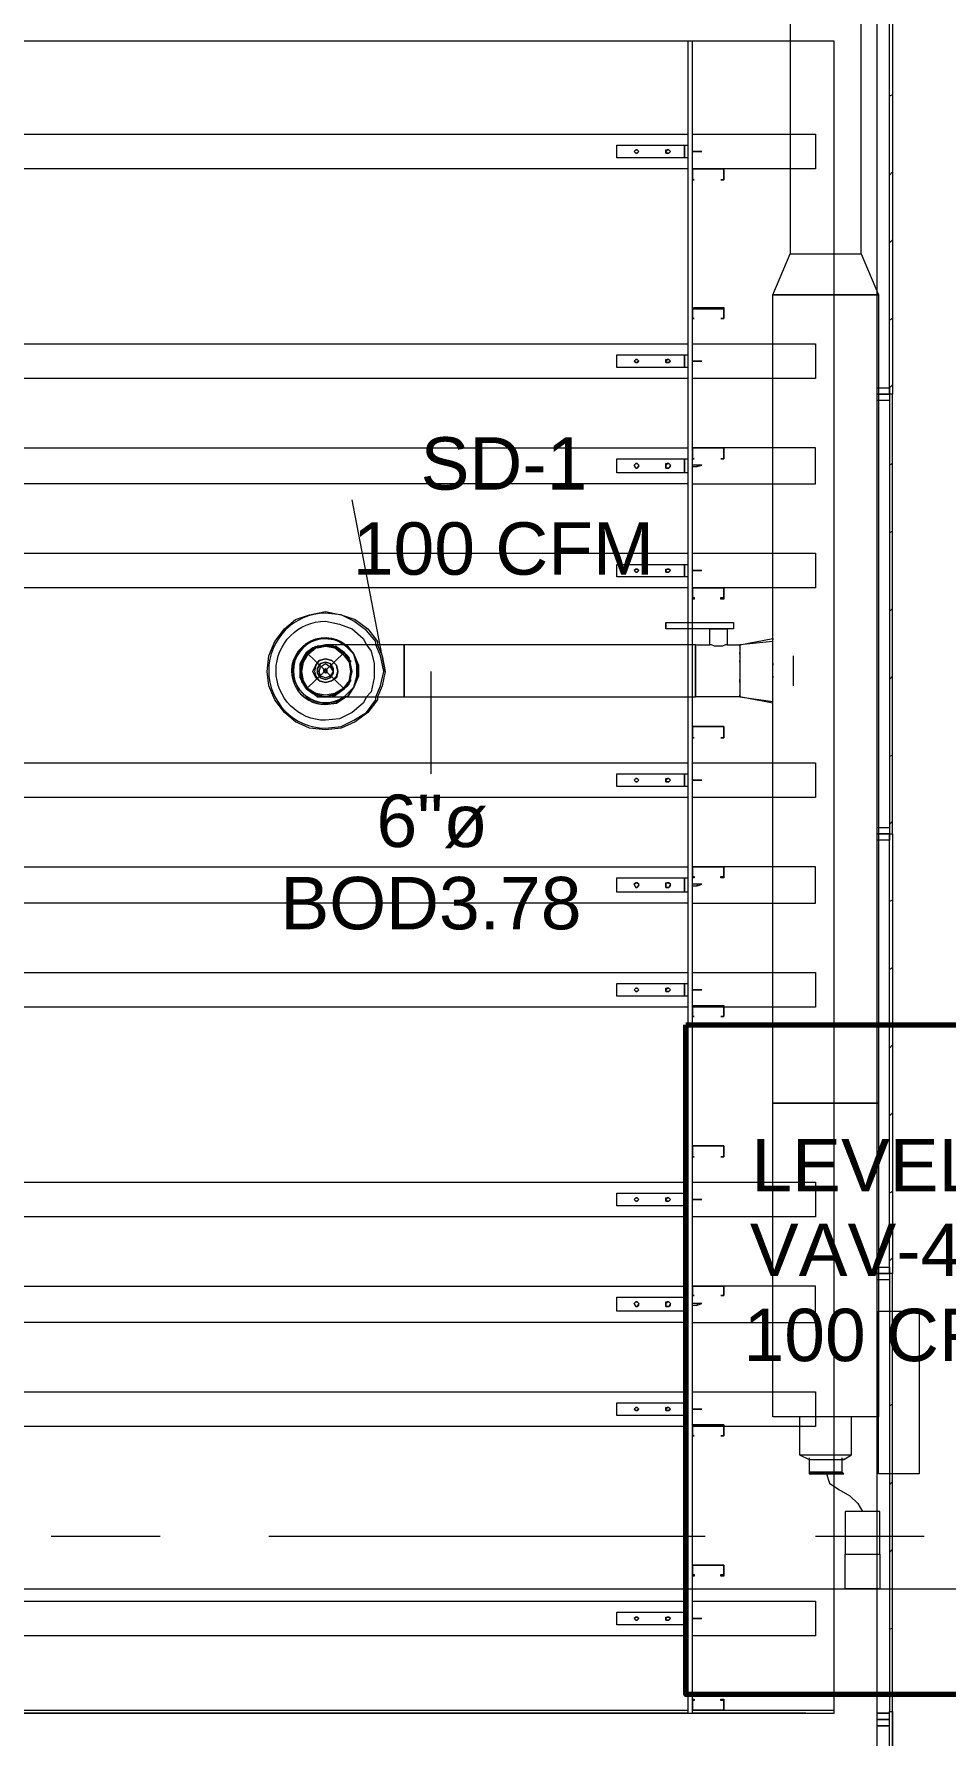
# Model space of a CAD drawing. Header units: metres. Extents: x 39 to 278, y -7 to 151.
# Drawn here: x 97.649 to 100.303, y 15.534 to 20.484 of the extents above; entities that cross this region are included whole.
import ezdxf

# ---------------------------------------------------------------- set-up
doc = ezdxf.new("R2010")
doc.units = ezdxf.units.M
doc.layers.add('HVAC - Ductos', color=5, linetype='Continuous', lineweight=50)
doc.layers.add('PDF_Geometry', color=7, linetype='Continuous', true_color=0xaaaaaa)
doc.layers.add('PDF_Text', color=7, linetype='Continuous')
doc.styles.add('PDF Helvetica', font='')
doc.styles.get('PDF Helvetica').set_extended_font_data('Helvetica')

msp = doc.modelspace()

# ---------------------------------------------------------------- linework, layer by layer
at = {"layer": 'HVAC - Ductos', "lineweight": 0}
for points in [[(100.0556, 19.8448), (100.0556, 21.4536), (99.8493, 21.4536), (99.8493, 19.8448), (100.0556, 19.8448), (100.106, 19.7256), (99.7989, 19.7256), (100.106, 19.7256), (100.106, 17.3744), (99.7989, 17.3744), (99.7989, 18.589), (99.7989, 18.5982), (99.7989, 18.621), (99.7989, 18.644), (99.7989, 18.6669), (99.7989, 18.676), (99.7989, 19.7256), (99.8493, 19.8448)], [(99.6843, 18.754), (99.4872, 18.754), (99.4872, 18.7723), (99.6843, 18.7723)], [(98.4972, 18.7082), (98.5064, 18.7082), (98.4972, 18.7082), (98.4788, 18.7036), (98.4605, 18.699), (98.4422, 18.6852), (98.433, 18.6714), (98.4238, 18.6532), (98.4238, 18.6302), (98.4238, 18.6119), (98.433, 18.5936), (98.4422, 18.5798), (98.4605, 18.566), (98.4788, 18.5569), (98.4972, 18.5569), (98.5064, 18.5569), (98.4972, 18.5569), (98.4788, 18.5569), (98.4605, 18.566), (98.4422, 18.5798), (98.433, 18.5936), (98.4238, 18.6119), (98.4238, 18.6302), (98.4238, 18.6532), (98.433, 18.6714), (98.4422, 18.6852), (98.4605, 18.699), (98.4788, 18.7036)], [(98.5155, 18.7036), (98.5338, 18.6944), (98.5522, 18.6852), (98.5614, 18.6669), (98.5705, 18.6486), (98.5705, 18.6302), (98.5705, 18.6119), (98.5614, 18.5936), (98.5522, 18.5798), (98.5338, 18.566), (98.5155, 18.5614), (98.4972, 18.5569), (98.4788, 18.5614), (98.4605, 18.566), (98.4468, 18.5798), (98.433, 18.5936), (98.4284, 18.6119), (98.4238, 18.6302), (98.4284, 18.6486), (98.433, 18.6669), (98.4468, 18.6852), (98.4605, 18.6944), (98.4788, 18.7036), (98.4972, 18.7036)], [(98.5247, 18.699), (98.5476, 18.6806), (98.566, 18.6577), (98.5705, 18.6302), (98.566, 18.6027), (98.5476, 18.5798), (98.5247, 18.566), (98.4972, 18.5614), (98.4697, 18.566), (98.4468, 18.5798), (98.433, 18.6027), (98.4284, 18.6302), (98.433, 18.6577), (98.4468, 18.6806), (98.4697, 18.699), (98.4972, 18.7036)], [(98.4788, 18.6027), (98.4972, 18.5982), (98.4788, 18.6027), (98.4697, 18.6119), (98.4605, 18.6302), (98.4697, 18.6486), (98.4788, 18.6623), (98.4972, 18.6669), (98.4788, 18.6623), (98.4697, 18.6486), (98.4651, 18.6302), (98.4697, 18.6164)], [(98.5155, 18.6623), (98.4972, 18.6669), (98.5155, 18.6623), (98.5293, 18.6486), (98.5338, 18.6302), (98.5293, 18.6119), (98.5155, 18.6027), (98.4972, 18.5982), (98.5155, 18.6027), (98.5293, 18.6164), (98.5338, 18.6302), (98.5293, 18.6486)], [(98.5568, 18.5614), (98.5797, 18.5844), (98.5888, 18.6164), (98.5888, 18.6486), (98.5797, 18.6806), (98.5568, 18.7036), (98.5522, 18.7082), (98.5568, 18.7036), (98.5797, 18.6806), (98.5888, 18.6486), (98.5888, 18.6164), (98.5797, 18.5844), (98.5568, 18.5614), (98.5522, 18.5569)], [(98.5614, 18.7036), (98.5797, 18.6806), (98.5934, 18.6486), (98.5934, 18.6164), (98.5797, 18.5844), (98.5614, 18.5569), (98.5568, 18.5569), (98.5614, 18.5569), (98.5797, 18.5844), (98.5934, 18.6164), (98.5934, 18.6486), (98.5797, 18.6806), (98.5614, 18.7036), (98.5568, 18.7082)], [(99.7026, 18.6852), (99.7026, 18.6806)], [(99.7026, 18.6623), (99.7026, 18.6577)], [(98.4834, 18.6119), (98.4972, 18.6073), (98.4834, 18.6119), (98.4742, 18.6256), (98.4742, 18.6394), (98.4834, 18.6532), (98.4972, 18.6577), (98.4834, 18.6532), (98.4742, 18.6394), (98.4742, 18.6256)], [(98.511, 18.644), (98.5201, 18.6302), (98.511, 18.6164), (98.4972, 18.6119), (98.4834, 18.6164), (98.4788, 18.6302), (98.4834, 18.644), (98.4972, 18.6532)], [(98.4926, 18.6348), (98.4926, 18.6302), (98.4972, 18.6256), (98.4926, 18.6302), (98.4926, 18.6348), (98.4972, 18.6394), (98.5018, 18.6348), (98.5018, 18.6302), (98.4972, 18.6256), (98.5018, 18.6302), (98.5018, 18.6348), (98.4972, 18.6348)], [(98.511, 18.6532), (98.4972, 18.6577), (98.511, 18.6532), (98.5201, 18.6394), (98.5201, 18.6256), (98.511, 18.6119), (98.4972, 18.6073), (98.511, 18.6119), (98.5201, 18.6256), (98.5201, 18.6394)], [(99.7026, 18.6073), (99.7026, 18.6027), (99.7026, 18.5982), (99.7026, 18.6027)], [(98.4972, 18.534), (98.5293, 18.5386), (98.5568, 18.5569), (98.5293, 18.5386)], [(99.7989, 16.4622), (99.7989, 17.3744), (100.106, 17.3744), (100.106, 16.4622)], [(100.2251, 16.2972), (100.106, 16.2972), (100.106, 16.7694), (100.2251, 16.7694)], [(99.9043, 16.3018), (99.9089, 16.3018), (99.918, 16.3018), (99.9272, 16.3018), (99.941, 16.3018), (99.9547, 16.3018), (99.9639, 16.3018), (99.9776, 16.3018), (99.9868, 16.3018), (99.996, 16.3018), (100.0006, 16.3018), (99.996, 16.3018), (99.9868, 16.3018), (99.9776, 16.3018), (99.9639, 16.3018), (99.9547, 16.3018), (99.941, 16.3018), (99.9272, 16.3018), (99.918, 16.3018), (99.9089, 16.3018)], [(100.0097, 16.0635), (100.0143, 16.0635), (100.0234, 16.0635), (100.0326, 16.0635), (100.0464, 16.0635), (100.0602, 16.0635), (100.0739, 16.0635), (100.083, 16.0635), (100.0968, 16.0635), (100.1014, 16.0635), (100.106, 16.0635), (100.1106, 16.0635), (100.1106, 16.1872), (100.106, 16.1872), (100.1014, 16.1872), (100.0968, 16.1872), (100.083, 16.1872), (100.0739, 16.1872), (100.0602, 16.1872), (100.0464, 16.1872), (100.0326, 16.1872), (100.0234, 16.1872), (100.0143, 16.1872), (100.0097, 16.1872)]]:
    msp.add_lwpolyline(points, close=True, dxfattribs=at)
for points in [[(98.6714, 18.6302), (98.5751, 19.1298)], [(98.6484, 18.5569), (98.6484, 18.5477), (98.621, 18.511), (98.5842, 18.4836), (98.543, 18.4652), (98.4972, 18.4606), (98.4514, 18.4652), (98.4101, 18.4836), (98.378, 18.511), (98.3505, 18.5477), (98.3322, 18.589), (98.3276, 18.6302), (98.3322, 18.676), (98.3505, 18.7173), (98.378, 18.754), (98.4101, 18.7814), (98.4514, 18.7952), (98.4972, 18.8044), (98.543, 18.7952), (98.5842, 18.7814), (98.621, 18.754), (98.6484, 18.7173), (98.6484, 18.7082)], [(99.4872, 18.7723), (99.4872, 18.754)], [(99.6843, 18.7723), (99.6843, 18.754)], [(99.7989, 18.7173), (99.7026, 18.7082), (99.7026, 18.7036), (99.7026, 18.7082), (99.7026, 18.7036), (99.7026, 18.699), (99.7026, 18.6852), (99.7026, 18.6714), (99.7026, 18.6532), (99.7026, 18.6302), (99.7026, 18.6119), (99.7026, 18.5936), (99.7026, 18.5798), (99.7026, 18.566), (99.7026, 18.5614), (99.7026, 18.5569), (99.5743, 18.5569), (99.5743, 18.566), (99.5743, 18.5798), (99.5743, 18.5936), (99.5743, 18.6119), (99.5743, 18.6302), (99.5743, 18.6532), (99.5743, 18.6714), (99.5743, 18.6852), (99.5743, 18.699), (99.5743, 18.7036), (99.5743, 18.7082), (99.6156, 18.7082), (99.6156, 18.754), (99.6201, 18.754), (99.6293, 18.754), (99.6338, 18.754), (99.6384, 18.754), (99.6476, 18.754), (99.6522, 18.754), (99.6568, 18.754), (99.6614, 18.754), (99.666, 18.754), (99.666, 18.7082), (99.7026, 18.7082), (99.7989, 18.7265), (99.7989, 18.7219)], [(98.4284, 18.6577), (98.4284, 18.6623)], [(98.433, 18.6623), (98.4468, 18.6852), (98.4651, 18.699)], [(98.4651, 18.699), (98.4697, 18.7036)], [(98.4742, 18.699), (98.4972, 18.7036), (98.5247, 18.699)], [(98.4972, 18.7082), (98.4972, 18.7082)], [(98.4972, 18.7082), (98.4972, 18.7082)], [(98.4972, 18.5569), (98.5064, 18.5569), (98.5247, 18.5569), (98.5522, 18.5569), (98.5934, 18.5569), (98.6393, 18.5569), (98.6897, 18.5569), (98.7264, 18.5569), (98.7264, 18.566), (98.7264, 18.5798), (98.7264, 18.5936), (98.7264, 18.6119), (98.7264, 18.6302), (98.7264, 18.6532), (98.7264, 18.6714), (98.7264, 18.6852), (98.7264, 18.699), (98.7264, 18.7036), (98.7264, 18.7082), (98.6714, 18.7082), (98.621, 18.7082), (98.5797, 18.7082), (98.543, 18.7082), (98.5155, 18.7082), (98.5018, 18.7082)], [(98.5018, 18.7082), (98.5018, 18.7082)], [(98.5247, 18.7036), (98.5293, 18.7036), (98.5293, 18.699), (98.5522, 18.6852), (98.5338, 18.699), (98.5155, 18.7036), (98.5064, 18.7082)], [(98.5064, 18.5569), (98.5155, 18.5569), (98.5338, 18.566), (98.5522, 18.5798), (98.566, 18.5936), (98.5705, 18.6119), (98.5751, 18.6302), (98.5705, 18.6532), (98.566, 18.6714), (98.5522, 18.6852), (98.566, 18.6623), (98.5705, 18.6623), (98.5705, 18.6577)], [(98.6164, 18.7082), (98.6301, 18.6898), (98.6393, 18.6532), (98.6393, 18.6119), (98.6301, 18.5706), (98.6164, 18.5569)], [(98.6438, 18.5569), (98.6576, 18.589), (98.6668, 18.6302), (98.6576, 18.676), (98.6438, 18.7082)], [(98.6484, 18.7082), (98.6622, 18.676), (98.6714, 18.6302), (98.6622, 18.589), (98.6484, 18.5569)], [(99.5743, 18.5569), (99.5743, 18.566), (99.5743, 18.5798), (99.5743, 18.5936), (99.5743, 18.6119), (99.5743, 18.6302), (99.5743, 18.6532), (99.5743, 18.6714), (99.5743, 18.6852), (99.5743, 18.699), (99.5743, 18.7036), (99.5743, 18.7082), (98.7264, 18.7082), (98.7264, 18.7036), (98.7264, 18.699), (98.7264, 18.6852), (98.7264, 18.6714), (98.7264, 18.6532), (98.7264, 18.6302), (98.7264, 18.6119), (98.7264, 18.5936), (98.7264, 18.5798), (98.7264, 18.566), (98.7264, 18.5569), (99.5743, 18.5569), (99.5743, 18.566), (99.5743, 18.5798), (99.5743, 18.5936), (99.5743, 18.6119), (99.5743, 18.6302), (99.5743, 18.6532), (99.5743, 18.6714), (99.5743, 18.6852), (99.5743, 18.699), (99.5743, 18.7036)], [(99.5743, 18.7036), (99.5743, 18.699), (99.5743, 18.6852), (99.5743, 18.6714), (99.5743, 18.6532), (99.5743, 18.6302), (99.5743, 18.6119), (99.5743, 18.5936), (99.5743, 18.5798), (99.5743, 18.566), (99.5743, 18.5569)], [(99.666, 18.7082), (99.6614, 18.7082), (99.6522, 18.7036), (99.643, 18.7036), (99.6338, 18.7036), (99.6293, 18.7036), (99.6201, 18.7082), (99.6156, 18.7082)], [(99.8584, 18.676), (99.8584, 18.6669), (99.8584, 18.644), (99.8584, 18.621), (99.8584, 18.5982), (99.8584, 18.589)], [(98.4284, 18.6073), (98.4238, 18.6302), (98.4284, 18.6577)], [(98.566, 18.6577), (98.5705, 18.6302), (98.566, 18.6073)], [(98.8043, 18.6302), (98.8043, 18.3323)], [(99.7989, 18.6532), (99.7989, 18.6486)], [(99.7989, 18.6164), (99.7989, 18.6119)], [(98.4284, 18.5982), (98.4284, 18.6027), (98.4284, 18.6073)], [(98.4651, 18.566), (98.4468, 18.5798), (98.433, 18.5982)], [(98.5614, 18.5982), (98.5522, 18.5798), (98.5293, 18.566)], [(98.5705, 18.6073), (98.5705, 18.6027), (98.566, 18.5982)], [(98.4697, 18.5614), (98.4651, 18.5614)], [(98.5293, 18.5614), (98.5247, 18.5614), (98.4972, 18.5569), (98.4742, 18.5614)], [(98.4788, 18.5569), (98.4788, 18.5569)], [(98.5293, 18.5614), (98.5293, 18.5614)], [(99.7989, 18.5386), (99.7026, 18.5569), (99.7026, 18.5614), (99.7026, 18.5569), (99.7989, 18.5432)], [(99.7989, 18.5386), (99.7989, 18.5386)], [(100.0052, 16.3385), (100.028, 16.3523), (100.028, 16.4622), (100.0189, 16.4622), (100.0052, 16.4622), (99.9914, 16.4622), (99.973, 16.4622), (99.9547, 16.4622), (99.9318, 16.4622), (99.9134, 16.4622), (99.8997, 16.4622), (99.886, 16.4622), (99.8814, 16.4622), (99.8768, 16.4622), (99.8768, 16.3523), (99.9043, 16.3385), (99.9134, 16.3385), (99.9318, 16.3385), (99.9547, 16.3385), (99.973, 16.3385), (99.9914, 16.3385), (100.0006, 16.3385), (100.0052, 16.3385), (100.0006, 16.3385)], [(99.8768, 16.3523), (99.8814, 16.3523), (99.886, 16.3523), (99.8997, 16.3523), (99.9134, 16.3523), (99.9318, 16.3523), (99.9547, 16.3523), (99.973, 16.3523), (99.9914, 16.3523), (100.0052, 16.3523), (100.0189, 16.3523), (100.028, 16.3523)], [(99.9043, 16.3431), (99.9043, 16.3018), (99.9043, 16.2972), (99.9089, 16.2972), (99.9226, 16.2972), (99.941, 16.2972), (99.9639, 16.2972), (99.9868, 16.2972), (100.0006, 16.2972), (100.0052, 16.2972), (100.0006, 16.2972), (99.9868, 16.2972), (99.9639, 16.2972), (99.941, 16.2972), (99.9226, 16.2972), (99.9089, 16.2972), (99.9043, 16.2972)], [(100.0052, 16.2972), (100.0006, 16.3018), (99.996, 16.3018), (99.9822, 16.3018), (99.9639, 16.3018), (99.941, 16.3018), (99.9226, 16.3018), (99.9089, 16.3018), (99.9043, 16.3018), (99.9089, 16.3018), (99.9226, 16.3018), (99.941, 16.3018), (99.9639, 16.3018), (99.9822, 16.3018), (99.996, 16.3018), (100.0006, 16.3018), (100.0006, 16.3431)], [(99.9547, 16.2972), (99.9639, 16.2698), (99.9914, 16.2515), (100.0234, 16.2331), (100.0464, 16.2102), (100.0602, 16.1872)], [(100.106, 16.1872), (100.1014, 16.1872), (100.0968, 16.1872), (100.083, 16.1872), (100.0739, 16.1872), (100.0602, 16.1872), (100.0464, 16.1872), (100.0326, 16.1872), (100.0234, 16.1872), (100.0143, 16.1872), (100.0097, 16.1872)], [(100.106, 15.9627), (100.1014, 15.9627), (100.0968, 15.9627), (100.083, 15.9627), (100.0739, 15.9627), (100.0602, 15.9627), (100.0464, 15.9627), (100.0326, 15.9627), (100.0234, 15.9627), (100.0143, 15.9627), (100.0097, 15.9627), (100.0097, 16.0635), (100.0143, 16.0635), (100.0234, 16.0635), (100.0326, 16.0635), (100.0464, 16.0635), (100.0602, 16.0635), (100.0739, 16.0635), (100.083, 16.0635), (100.0968, 16.0635), (100.1014, 16.0635), (100.106, 16.0635), (100.1106, 16.0635), (100.1106, 15.9627)], [(106.0828, 15.3531), (94.4134, 15.3531), (94.4134, 15.9627), (106.0828, 15.9627)]]:
    msp.add_lwpolyline(points, dxfattribs=at)
for points in [[(98.6438, 18.7082), (98.6438, 18.7173), (98.6164, 18.7494), (98.5797, 18.7769), (98.543, 18.7952), (98.4972, 18.7998, 0.986385), (98.4972, 18.4652), (98.543, 18.4698), (98.5797, 18.4882), (98.6164, 18.511), (98.6438, 18.5477), (98.6438, 18.5569)], [(98.6164, 18.5569), (98.6072, 18.5386), (98.5751, 18.511), (98.5384, 18.4927), (98.4972, 18.4882, -0.994388), (98.4972, 18.7769), (98.5384, 18.7677), (98.5751, 18.754), (98.6072, 18.7265), (98.6164, 18.7082)]]:
    msp.add_lwpolyline(points, format="xyb", dxfattribs=at)
msp.add_lwpolyline([(98.4972, 18.7265, 1.010039), (98.4972, 18.534, -1.404494), (98.5568, 18.7082), (98.5293, 18.7219), (98.4972, 18.7265), (98.5293, 18.7219), (98.5522, 18.7082, 1.368412), (98.4972, 18.5386), (98.5293, 18.5432), (98.5522, 18.5569, -1.368571)], format="xyb", close=True, dxfattribs=at)
at = {"layer": 'PDF_Geometry', "lineweight": 0}
for points in [[(96.4255, 21.9257), (96.4255, 20.5873), (99.9776, 20.5873), (99.9776, 21.9257), (100.1014, 21.9257), (100.1014, 15.6006), (100.138, 15.6006), (100.1014, 15.6006)], [(100.1472, 19.4644), (100.138, 19.4552), (100.138, 19.4369), (100.1014, 19.4369), (100.138, 19.4369), (100.138, 20.7156), (100.1472, 20.7156), (100.1472, 20.9174)], [(100.1014, 20.734), (100.138, 20.734), (100.138, 20.7156), (100.1014, 20.7156), (100.138, 20.7156), (100.1472, 20.7156), (100.1472, 19.4369), (100.138, 19.4369), (100.138, 18.1582), (100.1472, 18.1582), (100.1472, 16.8794), (100.138, 16.8794), (100.138, 15.6052), (100.1472, 15.6052), (100.1472, 16.8794), (100.138, 16.8794), (100.138, 16.861), (100.1014, 16.861)], [(99.8952, 15.6006), (99.5652, 15.6006), (99.5652, 20.4636), (99.5514, 20.4636), (99.5514, 15.6006), (96.8518, 15.6006), (96.8518, 20.4636), (96.8334, 20.4636), (96.8334, 15.6006), (96.5676, 15.6006)], [(100.1472, 20.3078), (100.138, 20.3032)], [(96.8518, 20.1932), (99.5514, 20.1932)], [(99.5514, 20.1244), (99.5422, 20.1244), (99.3451, 20.1244), (99.3451, 20.1611), (99.5422, 20.1611), (99.5514, 20.1611)], [(99.5422, 20.1473), (99.5422, 20.1473)], [(99.5652, 20.1932), (99.9226, 20.1932), (99.9226, 20.0924), (99.6568, 20.0924)], [(99.5422, 20.1382), (99.5422, 20.1382)], [(99.5652, 20.1427), (99.5788, 20.1427), (99.5652, 20.1427)], [(99.5788, 20.1427), (99.5926, 20.1427), (99.5788, 20.1427)], [(99.5788, 20.1427), (99.5788, 20.1427)], [(99.5514, 20.0924), (96.8518, 20.0924)], [(99.5652, 20.0924), (99.5697, 20.0924), (99.6568, 20.0924), (99.6568, 20.0602), (99.6476, 20.0602), (99.6568, 20.0602), (99.6568, 20.0924), (99.5697, 20.0924), (99.5652, 20.0924), (99.5652, 20.0602)], [(99.5697, 20.0602), (99.5697, 20.0602)], [(99.6476, 20.0602), (99.6476, 20.0602)], [(99.6568, 20.0924), (99.6568, 20.0924)], [(99.6568, 20.0924), (99.6568, 20.0924)], [(100.1472, 20.0832), (100.138, 20.074)], [(100.1472, 19.8861), (100.138, 19.8769)], [(99.5652, 19.6844), (99.5697, 19.689), (99.6568, 19.689), (99.6568, 19.6844), (99.6568, 19.6569), (99.6476, 19.6569), (99.6568, 19.6569), (99.6568, 19.6844), (99.5697, 19.6844), (99.5652, 19.6844), (99.5652, 19.6569)], [(99.5697, 19.6569), (99.5697, 19.6569)], [(99.6476, 19.6569), (99.6476, 19.6569)], [(99.6568, 19.6844), (99.6568, 19.6844)], [(100.1472, 19.6569), (100.138, 19.6523)], [(96.8518, 19.5836), (99.5514, 19.5836)], [(99.5652, 19.5836), (99.9226, 19.5836), (99.9226, 19.4828), (99.5652, 19.4828)], [(99.5514, 19.5148), (99.5422, 19.5148), (99.3451, 19.5148), (99.3451, 19.5515), (99.5422, 19.5515), (99.5514, 19.5515)], [(99.5422, 19.5378), (99.5422, 19.5378)], [(99.5422, 19.5286), (99.5422, 19.5286)], [(99.5652, 19.5332), (99.5788, 19.5332), (99.5652, 19.5332)], [(99.5788, 19.5332), (99.5926, 19.5332), (99.5788, 19.5332)], [(99.5788, 19.5332), (99.5788, 19.5332)], [(99.5514, 19.4828), (96.8518, 19.4828)], [(100.1014, 19.4552), (100.138, 19.4552)], [(100.1014, 16.8977), (100.138, 16.8977), (100.138, 16.8794), (100.1014, 16.8794), (100.138, 16.8794), (100.138, 18.1582), (100.1472, 18.1582), (100.1472, 19.4369), (100.138, 19.4369), (100.138, 19.4186), (100.1014, 19.4186)], [(96.8518, 19.281), (99.5514, 19.281)], [(99.5652, 19.1756), (99.9226, 19.1756), (99.9226, 19.281), (99.5652, 19.281), (99.5697, 19.281), (99.6568, 19.281), (99.6568, 19.249), (99.6476, 19.249), (99.6568, 19.249), (99.6568, 19.281), (99.5697, 19.281), (99.5652, 19.281), (99.5652, 19.249)], [(99.6568, 19.281), (99.6568, 19.281)], [(99.6568, 19.281), (99.6568, 19.281)], [(99.5514, 19.2078), (99.5422, 19.2078), (99.3451, 19.2078), (99.3451, 19.249), (99.5422, 19.249), (99.5514, 19.249)], [(99.5422, 19.2306), (99.5422, 19.2352)], [(99.5422, 19.2215), (99.5422, 19.226)], [(99.5652, 19.226), (99.5788, 19.226), (99.5926, 19.2306), (99.5788, 19.2306), (99.5652, 19.2306)], [(99.5697, 19.249), (99.5697, 19.249)], [(99.5788, 19.2306), (99.5788, 19.226)], [(99.5788, 19.2306), (99.5788, 19.2306)], [(99.6476, 19.249), (99.6476, 19.249)], [(100.1472, 19.2352), (100.138, 19.2306)], [(99.5514, 19.1756), (96.8518, 19.1756)], [(100.1472, 19.0382), (100.138, 19.0336)], [(96.8518, 18.974), (99.5514, 18.974)], [(99.5652, 18.974), (99.9226, 18.974), (99.9226, 18.8732), (99.6568, 18.8732), (99.5652, 18.8732), (99.5697, 18.8732), (99.6568, 18.8732), (99.6568, 18.841), (99.6476, 18.841), (99.6476, 18.8456), (99.6568, 18.8456), (99.6568, 18.8732), (99.5697, 18.8732), (99.5652, 18.8732), (99.5652, 18.8456), (99.5697, 18.8456), (99.5697, 18.841), (99.5652, 18.841)], [(99.5514, 18.9052), (99.5422, 18.9052), (99.3451, 18.9052), (99.3451, 18.9419), (99.5422, 18.9419), (99.5514, 18.9419)], [(99.5422, 18.9282), (99.5422, 18.9282)], [(99.5422, 18.919), (99.5422, 18.919)], [(99.5652, 18.9236), (99.5788, 18.9236), (99.5652, 18.9236)], [(99.5788, 18.9236), (99.5926, 18.9236), (99.5788, 18.9236)], [(99.5788, 18.9236), (99.5788, 18.9236)], [(99.5514, 18.8732), (96.8518, 18.8732)], [(99.6568, 18.8732), (99.6568, 18.8732)], [(99.6568, 18.8732), (99.6568, 18.8732)], [(100.1472, 18.8136), (100.138, 18.8044)], [(100.1472, 18.6164), (100.138, 18.6073)], [(99.5652, 18.4698), (99.5697, 18.4698), (99.6568, 18.4698), (99.6568, 18.4652), (99.6568, 18.4377), (99.6476, 18.4377), (99.6568, 18.4377), (99.6568, 18.4652), (99.6568, 18.4698), (99.5697, 18.4698), (99.5652, 18.4698), (99.5652, 18.4652), (99.5652, 18.4377)], [(99.5697, 18.4377), (99.5697, 18.4377)], [(99.6476, 18.4377), (99.6476, 18.4377)], [(96.8518, 18.3644), (99.5514, 18.3644)], [(99.5652, 18.3644), (99.9226, 18.3644), (99.9226, 18.2636), (99.5652, 18.2636)], [(100.1472, 18.3873), (100.138, 18.3827)], [(99.5514, 18.2956), (99.5422, 18.2956), (99.3451, 18.2956), (99.3451, 18.3323), (99.5422, 18.3323), (99.5514, 18.3323)], [(99.5422, 18.3186), (99.5422, 18.3186)], [(99.5422, 18.3094), (99.5422, 18.3094)], [(99.5788, 18.314), (99.5652, 18.314), (99.5788, 18.314)], [(99.5926, 18.314), (99.5788, 18.314), (99.5926, 18.314)], [(99.5788, 18.314), (99.5788, 18.314)], [(99.5514, 18.2636), (96.8518, 18.2636)], [(100.1014, 18.1765), (100.138, 18.1765), (100.138, 18.1582), (100.1014, 18.1582), (100.138, 18.1582), (100.138, 18.1398), (100.1014, 18.1398)], [(100.1472, 18.1948), (100.138, 18.1856)], [(96.8518, 18.0619), (99.5514, 18.0619)], [(99.5514, 17.9886), (99.5422, 17.9886), (99.3451, 17.9886), (99.3451, 18.0298), (99.5422, 18.0298), (99.5514, 18.0298)], [(99.5652, 17.9564), (99.9226, 17.9564), (99.9226, 18.0619), (99.6568, 18.0619), (99.5652, 18.0619), (99.5697, 18.0619), (99.6568, 18.0619), (99.6568, 18.0298), (99.6476, 18.0298), (99.6476, 18.0344), (99.6568, 18.0344), (99.6568, 18.0619), (99.5697, 18.0619), (99.5652, 18.0619), (99.5652, 18.0344), (99.5697, 18.0344), (99.5697, 18.0298), (99.5652, 18.0298)], [(99.6568, 18.0619), (99.6568, 18.0619)], [(99.6568, 18.0619), (99.6568, 18.0619)], [(99.5422, 18.0114), (99.5422, 18.016)], [(99.5422, 18.0023), (99.5422, 18.0069)], [(99.5652, 18.0069), (99.5788, 18.0069), (99.5926, 18.0114), (99.5788, 18.0114), (99.5652, 18.0114)], [(99.5788, 18.0114), (99.5788, 18.0069)], [(99.5514, 17.9564), (96.8518, 17.9564)], [(100.1472, 17.9656), (100.138, 17.961)], [(96.8518, 17.7548), (99.5514, 17.7548)], [(99.5514, 17.686), (99.5422, 17.686), (99.3451, 17.686), (99.3451, 17.7227), (99.5422, 17.7227), (99.5514, 17.7227)], [(99.5652, 17.7548), (99.9226, 17.7548), (99.9226, 17.654), (99.6568, 17.654), (99.5652, 17.654), (99.5652, 17.6586), (99.5697, 17.6586), (99.6568, 17.6586), (99.6568, 17.654), (99.6568, 17.6265), (99.6476, 17.6265), (99.6568, 17.6265), (99.6568, 17.654), (99.5697, 17.654), (99.5652, 17.654), (99.5652, 17.6265)], [(100.1472, 17.7686), (100.138, 17.764)], [(99.5422, 17.709), (99.5422, 17.709)], [(99.5422, 17.6998), (99.5422, 17.6998)], [(99.5788, 17.7044), (99.5652, 17.7044), (99.5788, 17.7044)], [(99.5926, 17.7044), (99.5788, 17.7044), (99.5926, 17.7044)], [(99.5788, 17.7044), (99.5788, 17.7044)], [(99.5514, 17.654), (96.8518, 17.654)], [(99.5697, 17.6265), (99.5697, 17.6265)], [(99.6476, 17.6265), (99.6476, 17.6265)], [(99.6568, 17.654), (99.6568, 17.654)], [(100.1472, 17.544), (100.138, 17.5348)], [(100.1472, 17.3469), (100.138, 17.3377)], [(99.5652, 17.2506), (99.5697, 17.2506), (99.6568, 17.2506), (99.6568, 17.2186), (99.6476, 17.2186), (99.6568, 17.2186), (99.6568, 17.2506), (99.5697, 17.2506), (99.5652, 17.2506), (99.5652, 17.2186)], [(99.6568, 17.2506), (99.6568, 17.2506)], [(99.6568, 17.2506), (99.6568, 17.2506)], [(99.5697, 17.2186), (99.5697, 17.2186)], [(99.6476, 17.2186), (99.6476, 17.2186)], [(96.8518, 17.1452), (99.5514, 17.1452)], [(99.5652, 17.1452), (99.9226, 17.1452), (99.9226, 17.0444), (99.5652, 17.0444)], [(99.5514, 17.0765), (99.5422, 17.0765), (99.3451, 17.0765), (99.3451, 17.1131), (99.5422, 17.1131), (99.5514, 17.1131)], [(99.5422, 17.0994), (99.5422, 17.0994)], [(99.5422, 17.0902), (99.5422, 17.0902)], [(99.5788, 17.0948), (99.5652, 17.0948), (99.5788, 17.0948)], [(99.5926, 17.0948), (99.5788, 17.0948), (99.5926, 17.0948)], [(99.5788, 17.0948), (99.5788, 17.0948)], [(100.1472, 17.1177), (100.138, 17.1131)], [(99.5514, 17.0444), (96.8518, 17.0444)], [(100.1472, 16.9252), (100.138, 16.916)], [(96.8518, 16.8427), (99.5514, 16.8427)], [(99.5652, 16.7372), (99.9226, 16.7372), (99.9226, 16.8427), (99.6568, 16.8427), (99.5652, 16.8427), (99.5697, 16.8427), (99.6568, 16.8427), (99.6568, 16.8152), (99.6476, 16.8152), (99.6568, 16.8152), (99.6568, 16.8427), (99.5697, 16.8427), (99.5652, 16.8427), (99.5652, 16.8152)], [(99.6568, 16.8427), (99.6568, 16.8427)], [(99.6568, 16.8427), (99.6568, 16.8427)], [(99.5514, 16.7694), (99.5422, 16.7694), (99.3451, 16.7694), (99.3451, 16.8106), (99.5422, 16.8106), (99.5514, 16.8106)], [(99.5422, 16.7923), (99.5422, 16.7969)], [(99.5422, 16.7831), (99.5422, 16.7877)], [(99.5652, 16.7877), (99.5788, 16.7877), (99.5926, 16.7923), (99.5788, 16.7923), (99.5652, 16.7923)], [(99.5697, 16.8152), (99.5697, 16.8152)], [(99.5788, 16.7923), (99.5788, 16.7877)], [(99.6476, 16.8152), (99.6476, 16.8152)], [(99.5514, 16.7372), (96.8518, 16.7372)], [(100.1472, 16.696), (100.138, 16.6914)], [(96.8518, 16.5356), (99.5514, 16.5356)], [(99.5652, 16.5356), (99.9226, 16.5356), (99.9226, 16.4348), (99.6568, 16.4348), (99.5652, 16.4348)], [(99.5514, 16.4668), (99.5422, 16.4668), (99.3451, 16.4668), (99.3451, 16.5035), (99.5422, 16.5035), (99.5514, 16.5035)], [(99.5422, 16.4898), (99.5422, 16.4898)], [(99.5788, 16.4852), (99.5652, 16.4852), (99.5788, 16.4852)], [(99.5926, 16.4852), (99.5788, 16.4852), (99.5926, 16.4852)], [(99.5788, 16.4852), (99.5788, 16.4852)], [(100.1472, 16.499), (100.138, 16.4944)], [(99.5514, 16.4348), (96.8518, 16.4348)], [(99.5422, 16.4806), (99.5422, 16.4806)], [(99.5652, 16.4394), (99.5697, 16.4394), (99.6568, 16.4394), (99.6568, 16.4348), (99.6568, 16.4073), (99.6476, 16.4073), (99.6568, 16.4073), (99.6568, 16.4348), (99.6568, 16.4394), (99.5697, 16.4394), (99.5652, 16.4394), (99.5652, 16.4348), (99.5652, 16.4073)], [(99.5697, 16.4073), (99.5697, 16.4073)], [(99.6476, 16.4073), (99.6476, 16.4073)], [(100.1472, 16.2744), (100.138, 16.2652)], [(98.016, 16.114), (97.6997, 16.114)], [(99.6018, 16.114), (98.3322, 16.114)], [(100.2389, 16.114), (99.9226, 16.114)], [(100.1472, 16.0773), (100.138, 16.0681)], [(99.5652, 16.0314), (99.5697, 16.0314), (99.6568, 16.0314), (99.6568, 15.9994), (99.6476, 15.9994), (99.6476, 16.004), (99.6568, 16.004), (99.6568, 16.0314), (99.5697, 16.0314), (99.5652, 16.0314), (99.5652, 16.004), (99.5697, 16.004), (99.5697, 15.9994), (99.5652, 15.9994)], [(99.6568, 16.0314), (99.6568, 16.0314)], [(99.6568, 16.0314), (99.6568, 16.0314)], [(96.8518, 15.926), (99.5514, 15.926)], [(99.5514, 15.8573), (99.5422, 15.8573), (99.3451, 15.8573), (99.3451, 15.894), (99.5422, 15.894), (99.5514, 15.894)], [(99.5652, 15.926), (99.9226, 15.926), (99.9226, 15.8252), (99.5652, 15.8252)], [(99.5422, 15.8802), (99.5422, 15.8802)], [(99.5422, 15.871), (99.5422, 15.871)], [(99.5788, 15.8756), (99.5652, 15.8756), (99.5788, 15.8756)], [(99.5926, 15.8756), (99.5788, 15.8756), (99.5926, 15.8756)], [(99.5788, 15.8756), (99.5788, 15.8756)], [(100.1472, 15.8481), (100.138, 15.8435)], [(99.5514, 15.8252), (96.8518, 15.8252)], [(99.5652, 15.6418), (99.5697, 15.6418), (99.5697, 15.6372), (99.5652, 15.6372), (99.5652, 15.6098), (99.9776, 15.6098)], [(100.1472, 15.6556), (100.138, 15.6464)], [(100.1014, 15.6098), (100.1014, 15.6006), (100.1014, 15.4768), (100.1014, 14.1293), (99.973, 14.1293), (99.973, 12.7956), (96.4255, 12.7956), (96.4255, 14.1293), (96.3018, 14.1293)], [(96.8518, 15.6098), (99.5514, 15.6098)], [(99.6568, 15.6098), (99.6568, 15.6098)], [(99.6568, 15.6098), (99.6568, 15.6098)], [(100.138, 14.4043), (100.138, 15.5639), (100.1014, 15.5639), (100.138, 15.5639), (100.138, 15.5823), (100.1014, 15.5823), (100.138, 15.5823), (100.138, 15.6006)], [(100.138, 14.386), (100.1472, 14.386), (100.1472, 15.6052), (100.1472, 14.386), (100.138, 14.386), (100.138, 15.6052), (100.1472, 15.6052)]]:
    msp.add_lwpolyline(points, dxfattribs=at)
for points in [[(96.4255, 20.4636), (96.4255, 15.6006), (99.9776, 15.6006), (99.9776, 20.4636)], [(99.3955, 20.1427), (99.4001, 20.1382), (99.4047, 20.1382), (99.4093, 20.1427), (99.4047, 20.1473), (99.4001, 20.1473)], [(99.4093, 20.1427), (99.4047, 20.1382), (99.4001, 20.1382), (99.3955, 20.1427), (99.4001, 20.1473), (99.4047, 20.1473)], [(99.4872, 20.1427), (99.4872, 20.1382), (99.4964, 20.1382), (99.501, 20.1427), (99.4964, 20.1473), (99.4918, 20.1473)], [(99.501, 20.1427), (99.4964, 20.1382), (99.4872, 20.1382), (99.4872, 20.1427), (99.4872, 20.1473), (99.4964, 20.1473)], [(99.5422, 20.1244), (99.5422, 20.1611)], [(99.5422, 20.1427), (99.5422, 20.1382), (99.5422, 20.1427), (99.5422, 20.1473), (99.5422, 20.1427), (99.5422, 20.1382), (99.5422, 20.1427), (99.5422, 20.1473)], [(99.5697, 20.0602), (99.5652, 20.0602)], [(99.5697, 19.6569), (99.5652, 19.6569)], [(99.3955, 19.5332), (99.4001, 19.5286), (99.4047, 19.5286), (99.4093, 19.5332), (99.4047, 19.5378), (99.4001, 19.5378)], [(99.4093, 19.5332), (99.4047, 19.5286), (99.4001, 19.5286), (99.3955, 19.5332), (99.4001, 19.5378), (99.4047, 19.5378)], [(99.4872, 19.5332), (99.4872, 19.5286), (99.4964, 19.5286), (99.501, 19.5332), (99.4964, 19.5378), (99.4918, 19.5378)], [(99.501, 19.5332), (99.4964, 19.5286), (99.4872, 19.5286), (99.4872, 19.5332), (99.4872, 19.5378), (99.4964, 19.5378)], [(99.5422, 19.5148), (99.5422, 19.5515)], [(99.5422, 19.5332), (99.5422, 19.5286), (99.5422, 19.5332), (99.5422, 19.5378), (99.5422, 19.5332), (99.5422, 19.5286), (99.5422, 19.5332), (99.5422, 19.5378)], [(99.3955, 19.2306), (99.4001, 19.2215), (99.4047, 19.2215), (99.4093, 19.226), (99.4093, 19.2306), (99.4047, 19.2352), (99.4001, 19.2352)], [(99.4093, 19.2306), (99.4047, 19.2215), (99.4001, 19.2215), (99.3955, 19.2306), (99.4001, 19.2352), (99.4047, 19.2352)], [(99.4872, 19.2306), (99.4872, 19.2215), (99.4964, 19.2215), (99.501, 19.226), (99.501, 19.2306), (99.4964, 19.2352), (99.4918, 19.2352)], [(99.501, 19.2306), (99.4964, 19.2215), (99.4872, 19.2215), (99.4872, 19.2306), (99.4872, 19.2352), (99.4964, 19.2352)], [(99.5422, 19.2078), (99.5422, 19.249)], [(99.5422, 19.2306), (99.5422, 19.2215), (99.5422, 19.2306), (99.5422, 19.2352), (99.5422, 19.2306), (99.5422, 19.2215), (99.5422, 19.2306), (99.5422, 19.2352)], [(99.5697, 19.249), (99.5652, 19.249)], [(99.3955, 18.9236), (99.4001, 18.919), (99.4047, 18.919), (99.4093, 18.9236), (99.4047, 18.9282), (99.4001, 18.9282)], [(99.4093, 18.9236), (99.4047, 18.919), (99.4001, 18.919), (99.3955, 18.9236), (99.4001, 18.9282), (99.4047, 18.9282)], [(99.4872, 18.9236), (99.4872, 18.919), (99.4964, 18.919), (99.501, 18.9236), (99.4964, 18.9282), (99.4918, 18.9282)], [(99.501, 18.9236), (99.4964, 18.919), (99.4872, 18.919), (99.4872, 18.9236), (99.4872, 18.9282), (99.4964, 18.9282)], [(99.5422, 18.9052), (99.5422, 18.9419)], [(99.5422, 18.9236), (99.5422, 18.919), (99.5422, 18.9236), (99.5422, 18.9282), (99.5422, 18.9236), (99.5422, 18.919), (99.5422, 18.9236), (99.5422, 18.9282)], [(99.5697, 18.4377), (99.5652, 18.4377)], [(99.4093, 18.314), (99.4047, 18.3186), (99.4001, 18.3186), (99.3955, 18.314), (99.4001, 18.3094), (99.4047, 18.3094)], [(99.3955, 18.314), (99.4001, 18.3186), (99.4047, 18.3186), (99.4093, 18.314), (99.4047, 18.3094), (99.4001, 18.3094)], [(99.501, 18.314), (99.4964, 18.3186), (99.4918, 18.3186), (99.4872, 18.314), (99.4872, 18.3094), (99.4964, 18.3094)], [(99.4872, 18.314), (99.4872, 18.3186), (99.4964, 18.3186), (99.501, 18.314), (99.4964, 18.3094), (99.4872, 18.3094)], [(99.5422, 18.2956), (99.5422, 18.3323)], [(99.5422, 18.314), (99.5422, 18.3186), (99.5422, 18.314), (99.5422, 18.3094), (99.5422, 18.314), (99.5422, 18.3186), (99.5422, 18.314), (99.5422, 18.3094)], [(99.5422, 17.9886), (99.5422, 18.0298)], [(99.4093, 18.0114), (99.4047, 18.016), (99.4001, 18.016), (99.3955, 18.0114), (99.4001, 18.0023), (99.4047, 18.0023), (99.4093, 18.0069)], [(99.3955, 18.0114), (99.4001, 18.016), (99.4047, 18.016), (99.4093, 18.0114), (99.4047, 18.0023), (99.4001, 18.0023)], [(99.501, 18.0114), (99.4964, 18.016), (99.4918, 18.016), (99.4872, 18.0114), (99.4872, 18.0023), (99.4964, 18.0023), (99.501, 18.0069)], [(99.4872, 18.0114), (99.4872, 18.016), (99.4964, 18.016), (99.501, 18.0114), (99.4964, 18.0023), (99.4872, 18.0023)], [(99.5422, 18.0114), (99.5422, 18.016), (99.5422, 18.0114), (99.5422, 18.0023), (99.5422, 18.0114), (99.5422, 18.016), (99.5422, 18.0114), (99.5422, 18.0023)], [(99.5422, 17.686), (99.5422, 17.7227)], [(99.4093, 17.7044), (99.4047, 17.709), (99.4001, 17.709), (99.3955, 17.7044), (99.4001, 17.6998), (99.4047, 17.6998)], [(99.3955, 17.7044), (99.4001, 17.709), (99.4047, 17.709), (99.4093, 17.7044), (99.4047, 17.6998), (99.4001, 17.6998)], [(99.501, 17.7044), (99.4964, 17.709), (99.4918, 17.709), (99.4872, 17.7044), (99.4872, 17.6998), (99.4964, 17.6998)], [(99.4872, 17.7044), (99.4872, 17.709), (99.4964, 17.709), (99.501, 17.7044), (99.4964, 17.6998), (99.4872, 17.6998)], [(99.5422, 17.7044), (99.5422, 17.709), (99.5422, 17.7044), (99.5422, 17.6998), (99.5422, 17.7044), (99.5422, 17.709), (99.5422, 17.7044), (99.5422, 17.6998)], [(99.5697, 17.6265), (99.5652, 17.6265)], [(99.5697, 17.2186), (99.5652, 17.2186)], [(99.4093, 17.0948), (99.4047, 17.0994), (99.4001, 17.0994), (99.3955, 17.0948), (99.4001, 17.0902), (99.4047, 17.0902)], [(99.3955, 17.0948), (99.4001, 17.0994), (99.4047, 17.0994), (99.4093, 17.0948), (99.4047, 17.0902), (99.4001, 17.0902)], [(99.501, 17.0948), (99.4964, 17.0994), (99.4918, 17.0994), (99.4872, 17.0948), (99.4872, 17.0902), (99.4964, 17.0902)], [(99.4872, 17.0948), (99.4872, 17.0994), (99.4964, 17.0994), (99.501, 17.0948), (99.4964, 17.0902), (99.4872, 17.0902)], [(99.5422, 17.0765), (99.5422, 17.1131)], [(99.5422, 17.0948), (99.5422, 17.0994), (99.5422, 17.0948), (99.5422, 17.0902), (99.5422, 17.0948), (99.5422, 17.0994), (99.5422, 17.0948), (99.5422, 17.0902)], [(99.4093, 16.7923), (99.4047, 16.7969), (99.4001, 16.7969), (99.3955, 16.7923), (99.4001, 16.7831), (99.4047, 16.7831), (99.4093, 16.7877)], [(99.3955, 16.7923), (99.4001, 16.7969), (99.4047, 16.7969), (99.4093, 16.7923), (99.4047, 16.7831), (99.4001, 16.7831)], [(99.501, 16.7923), (99.4964, 16.7969), (99.4918, 16.7969), (99.4872, 16.7923), (99.4872, 16.7831), (99.4964, 16.7831), (99.501, 16.7877)], [(99.4872, 16.7923), (99.4872, 16.7969), (99.4964, 16.7969), (99.501, 16.7923), (99.4964, 16.7831), (99.4872, 16.7831)], [(99.5422, 16.7694), (99.5422, 16.8106)], [(99.5422, 16.7923), (99.5422, 16.7969), (99.5422, 16.7923), (99.5422, 16.7831), (99.5422, 16.7923), (99.5422, 16.7969), (99.5422, 16.7923), (99.5422, 16.7831)], [(99.5697, 16.8152), (99.5652, 16.8152)], [(99.4093, 16.4852), (99.4047, 16.4898), (99.4001, 16.4898), (99.3955, 16.4852), (99.4001, 16.4806), (99.4047, 16.4806)], [(99.3955, 16.4852), (99.4001, 16.4898), (99.4047, 16.4898), (99.4093, 16.4852), (99.4047, 16.4806), (99.4001, 16.4806)], [(99.501, 16.4852), (99.4964, 16.4898), (99.4918, 16.4898), (99.4872, 16.4852), (99.4872, 16.4806), (99.4964, 16.4806)], [(99.4872, 16.4852), (99.4872, 16.4898), (99.4964, 16.4898), (99.501, 16.4852), (99.4964, 16.4806), (99.4872, 16.4806)], [(99.5422, 16.4668), (99.5422, 16.5035)], [(99.5422, 16.4852), (99.5422, 16.4898), (99.5422, 16.4852), (99.5422, 16.4806), (99.5422, 16.4852), (99.5422, 16.4898), (99.5422, 16.4852), (99.5422, 16.4806)], [(99.5697, 16.4073), (99.5652, 16.4073)], [(99.5422, 15.8573), (99.5422, 15.894)], [(99.4093, 15.8756), (99.4047, 15.8802), (99.4001, 15.8802), (99.3955, 15.8756), (99.4001, 15.871), (99.4047, 15.871)], [(99.3955, 15.8756), (99.4001, 15.8802), (99.4047, 15.8802), (99.4093, 15.8756), (99.4047, 15.871), (99.4001, 15.871)], [(99.501, 15.8756), (99.4964, 15.8802), (99.4918, 15.8802), (99.4872, 15.8756), (99.4872, 15.871), (99.4964, 15.871)], [(99.4872, 15.8756), (99.4872, 15.8802), (99.4964, 15.8802), (99.501, 15.8756), (99.4964, 15.871), (99.4872, 15.871)], [(99.5422, 15.8756), (99.5422, 15.8802), (99.5422, 15.8756), (99.5422, 15.871), (99.5422, 15.8756), (99.5422, 15.8802), (99.5422, 15.8756), (99.5422, 15.871)], [(99.5697, 15.6098), (99.6568, 15.6098), (99.6568, 15.6372), (99.6476, 15.6372), (99.6476, 15.6418), (99.6568, 15.6418), (99.6568, 15.6098), (99.5697, 15.6098), (99.5652, 15.6098)]]:
    msp.add_lwpolyline(points, close=True, dxfattribs=at)
at = {"layer": 'PDF_Geometry', "color": 8, "lineweight": 0, "true_color": 0x808080}
msp.add_lwpolyline([(98.5614, 18.676), (98.5201, 18.7036), (98.4742, 18.7036), (98.4376, 18.676), (98.4238, 18.6302), (98.4376, 18.589), (98.4742, 18.5569), (98.5201, 18.5569), (98.5614, 18.589), (98.5751, 18.6302)], close=True, dxfattribs=at)
for points in [[(98.4422, 18.6852), (98.5522, 18.5798)], [(98.5522, 18.6852), (98.4422, 18.5798)]]:
    msp.add_lwpolyline(points, dxfattribs=at)
at = {"layer": 'PDF_Geometry', "color": 232, "lineweight": 70, "true_color": 0xe91e64}
msp.add_lwpolyline([(99.5458, 17.6022), (100.7696, 17.6022), (100.7696, 15.6548), (99.5458, 15.6548)], close=True, dxfattribs=at)

# ---------------------------------------------------------------- texts
at = {"layer": 'PDF_Text', "lineweight": 0, "char_height": 0.15247, "attachment_point": 4, "style": 'PDF Helvetica'}
for s, insert in [('SD-1', (98.7742, 19.2343)), ('100 CFM', (98.5771, 18.9868)), ('6"ø', (98.6458, 18.1939)), ('BOD3.78', (98.3662, 17.9555)), ('LEVEL 4', (99.7367, 17.1946)), ('VAV-437', (99.7321, 16.9471)), ('100 CFM', (99.7138, 16.6996))]:
    msp.add_mtext(s, dxfattribs=dict(at, insert=insert))

doc.saveas('drawing.dxf')
